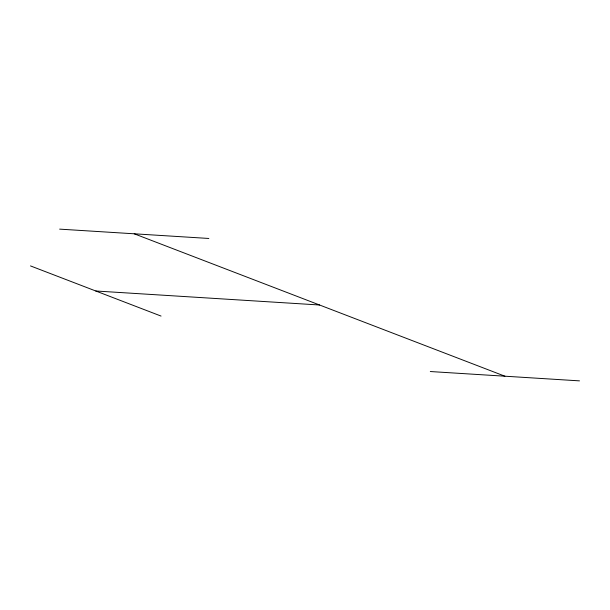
<?xml version="1.0" encoding="UTF-8"?>
<svg xmlns="http://www.w3.org/2000/svg" width="610" height="610" viewBox="0 0 610 610"><rect width="100%" height="100%" fill="white"/><g stroke="black" fill="none" stroke-linecap="round" stroke-linejoin="round"><path stroke-width="0.91" d="M59.643 229.131L208.841 238.464M95.77 290.993L319.571 305M430.302 371.536L579.5 380.869M134.246 233.798L504.897 376.202M30.5 265.914L161.048 316.071"/></g></svg>
